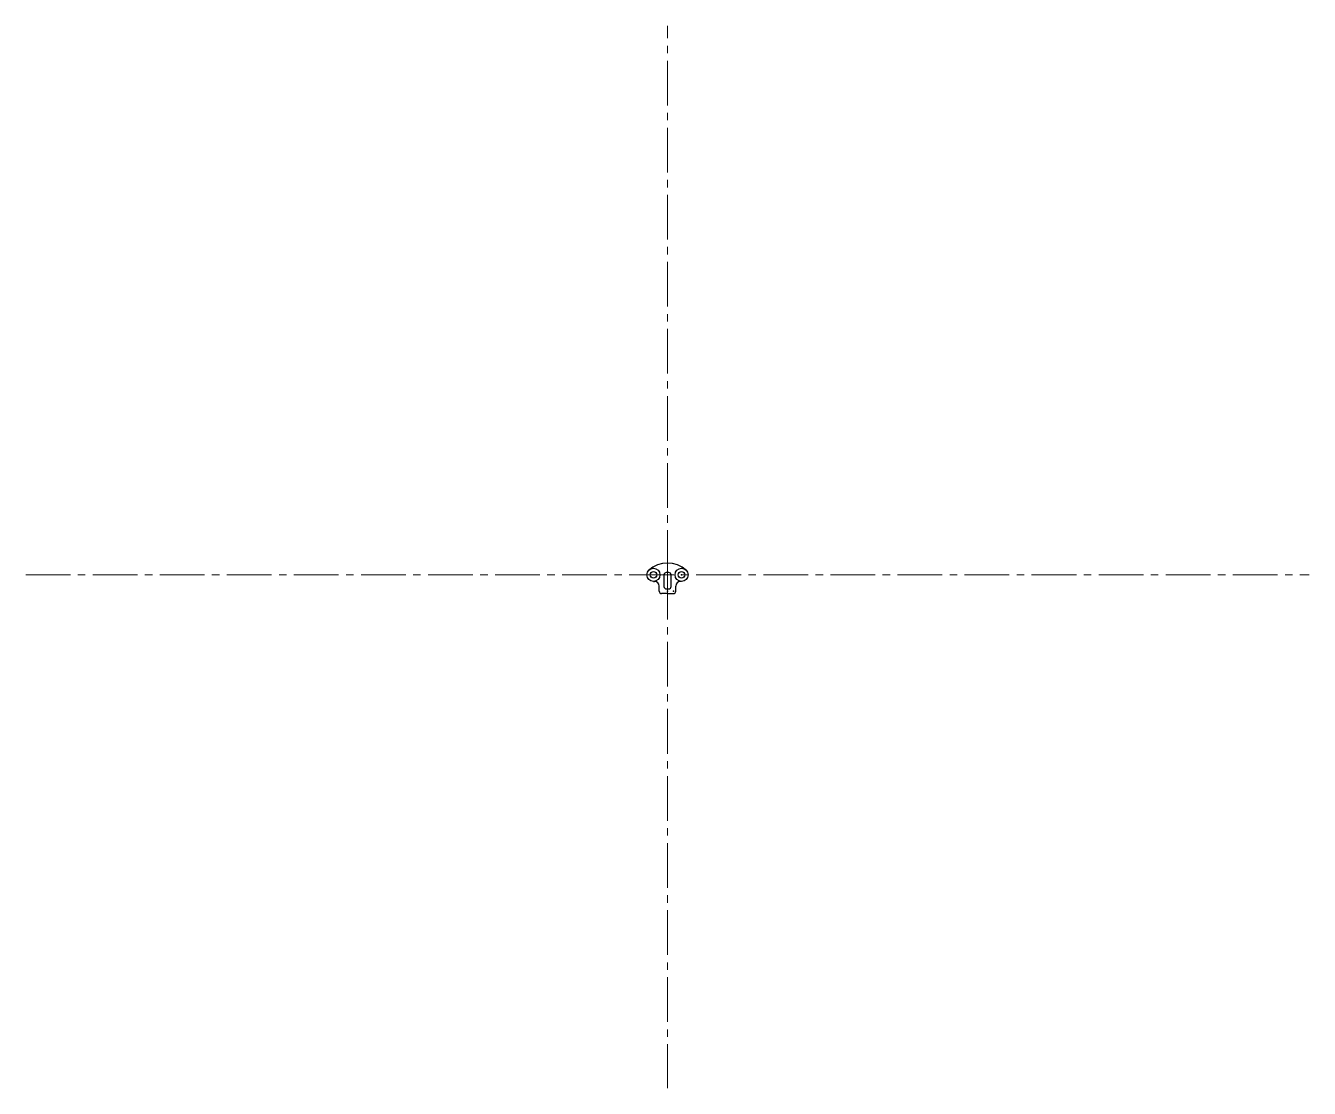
# Model space of a CAD drawing. Header units: inches. Extents: x 129 to 676, y 7 to 459.
import ezdxf

# ---------------------------------------------------------------- set-up
doc = ezdxf.new("R2010")
doc.units = ezdxf.units.IN
doc.linetypes.add('CENTER2', pattern=[28.575, 19.05, -3.175, 3.175, -3.175])
doc.layers.add('line', color=8, linetype='CENTER2', lineweight=5)

msp = doc.modelspace()

# ---------------------------------------------------------------- linework, layer by layer
for p, q in [((396.71, 222.59), (397.21, 222.59)), ((399.21, 218.39), (399.21, 220.59)), ((399.21, 218.39), (399.21, 220.59)), ((399.21, 218.39), (399.21, 220.59)), ((406.21, 218.39), (406.21, 220.59)), ((406.21, 218.39), (406.21, 220.59)), ((406.21, 218.39), (406.21, 220.59)), ((408.71, 222.59), (408.21, 222.59)), ((402.71, 217.39), (400.21, 217.39)), ((402.71, 217.39), (405.21, 217.39)), ((402.71, 217.39), (405.21, 217.39)), ((402.71, 217.39), (405.21, 217.39)), ((402.71, 217.39), (405.21, 217.39))]:
    msp.add_line(p, q)
msp.add_lwpolyline([(403.21, 226.39), (402.21, 226.39, 0.414214), (401.21, 225.39), (401.21, 220.39, 0.414214), (402.21, 219.39), (403.21, 219.39, 0.414214), (404.21, 220.39), (404.21, 225.39, 0.414214)], format="xyb", close=True)
for centre, radius in [((396.71, 225.39), 2.8), ((396.71, 225.39), 1.4), ((408.71, 225.39), 2.8), ((408.71, 225.39), 1.4)]:
    msp.add_circle(centre, radius)
for centre, radius, start, end in [((402.71, 218.39), 12, 47.5997, 132.4003), ((397.21, 220.59), 2, 360, 90), ((397.21, 220.59), 2, 360, 90), ((397.21, 220.59), 2, 360, 90), ((408.21, 220.59), 2, 90, 180), ((408.21, 220.59), 2, 90, 180), ((408.21, 220.59), 2, 90, 180), ((400.21, 218.39), 1, 180, 270), ((400.21, 218.39), 1, 180, 270), ((400.21, 218.39), 1, 180, 270), ((405.21, 218.39), 1, 270, 0), ((405.21, 218.39), 1, 270, 0), ((405.21, 218.39), 1, 270, 0)]:
    msp.add_arc(centre, radius, start, end)
for p in [(402.71, 225.39), (402.71, 225.39), (402.71, 225.39), (404.21, 225.39), (404.21, 225.39), (404.21, 225.39), (404.21, 225.39), (404.21, 225.39), (408.71, 225.39), (402.71, 219.39), (402.71, 218.39), (402.71, 217.39), (402.71, 217.39), (405.21, 218.39)]:
    msp.add_point(p)
at = {"layer": 'line'}
for p, q in [((402.71, 225.39), (402.71, 459.38)), ((129.24, 225.39), (676.18, 225.39)), ((402.71, 225.39), (402.71, 6.61))]:
    msp.add_line(p, q, dxfattribs=at)
for p in [(402.71, 225.39), (402.71, 225.39), (402.71, 225.39), (402.71, 225.39), (402.71, 225.39), (402.71, 225.39), (402.71, 225.39), (402.71, 225.39), (402.71, 225.39), (402.71, 225.39), (402.71, 225.39), (404.21, 225.39), (404.21, 225.39), (404.21, 225.39), (404.21, 225.39), (408.71, 225.39), (408.71, 225.39), (408.71, 225.39)]:
    msp.add_point(p, dxfattribs=at)

doc.saveas('drawing.dxf')
